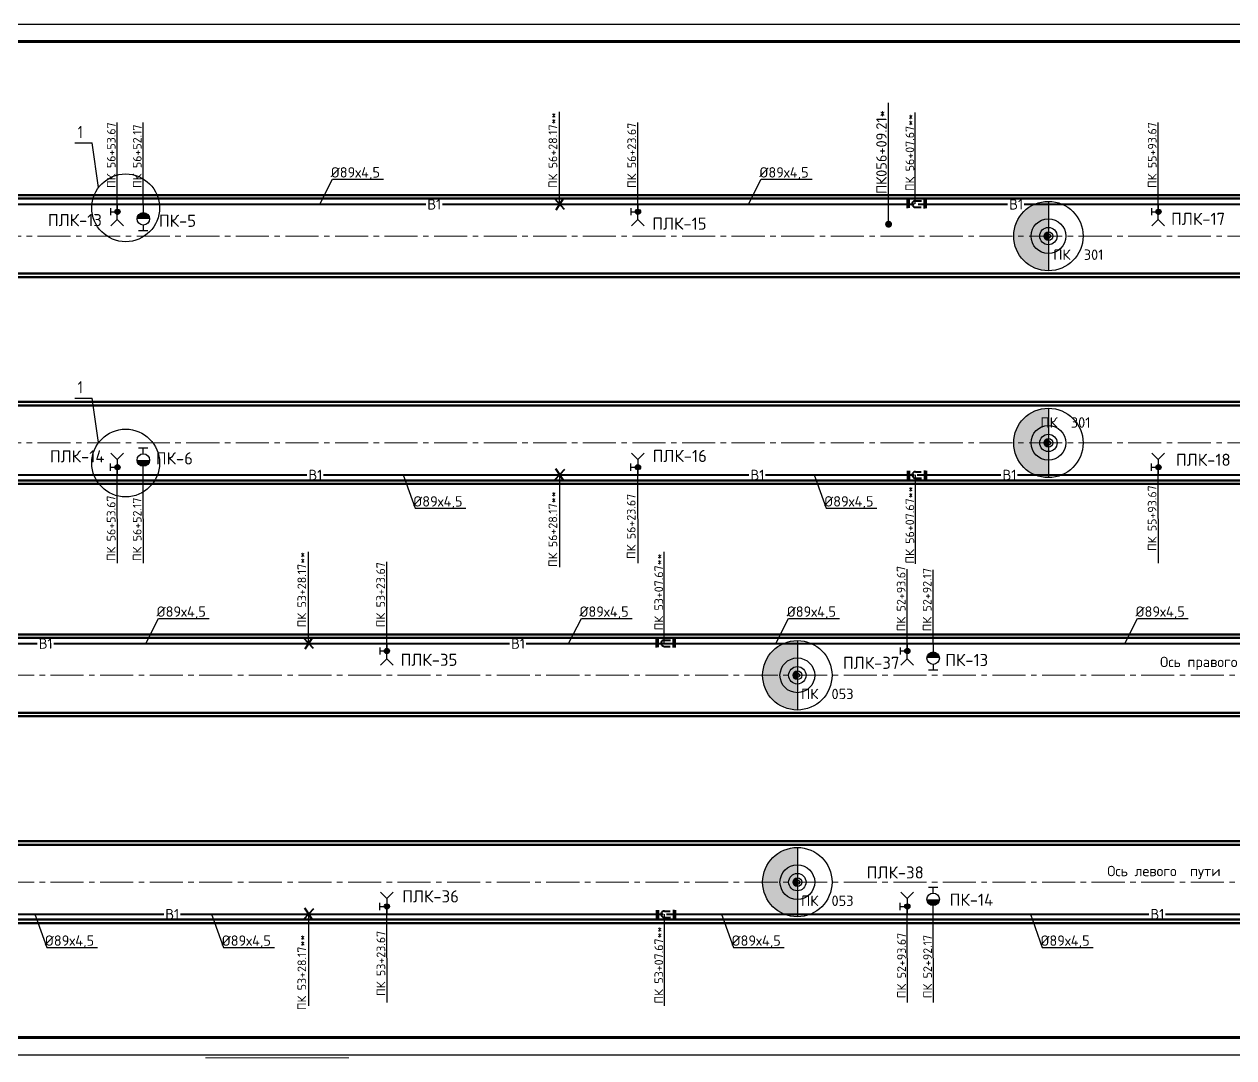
# Paper-space layout 'л2-л8' of a CAD drawing. Header units: millimetres. Extents: x 10032 to 18918, y -3051 to 627.
# Drawn here: x 17480.1 to 17828.7, y -1379.8 to -1081.9 of the extents above; entities that cross this region are included whole.
import ezdxf

# ---------------------------------------------------------------- set-up
doc = ezdxf.new("R2010")
doc.units = ezdxf.units.MM
doc.header["$LTSCALE"] = 0.5
doc.linetypes.add('CENTER2', pattern=[28.575, 19.05, -3.175, 3.175, -3.175])
for name, color, linetype in [('1_NADPIS', 7, 'Continuous'), ('3_RAZMER', 7, 'Continuous'), ('3_Текст', 7, 'Continuous'), ('FORMAT', 7, 'Continuous'), ('NADPISI', 110, 'Continuous'), ('ВК_надписи', 7, 'Continuous'), ('ВК_сети', 4, 'Continuous'), ('ГТ_ПК', 2, 'Continuous'), ('ГТ_ПК @ 0.25', 2, 'Continuous'), ('ГТ_ПК @ 0.5', 2, 'Continuous'), ('ГТ_ПК @ 1', 2, 'Continuous'), ('ГТ_ПК @ 2', 2, 'Continuous'), ('ГТ_ПК @ 4', 2, 'Continuous')]:
    doc.layers.add(name, color=color, linetype=linetype)
for name, color, linetype, lineweight in [('1_PK500', 5, 'Continuous', 35), ('_Формат', 7, 'Continuous', 35), ('А_Конструкции', 4, 'Continuous', 50), ('АР_Оси', 242, 'CENTER2', 18)]:
    doc.layers.add(name, color=color, linetype=linetype, lineweight=lineweight)
doc.styles.add('RS-3-08', font='romans.shx', dxfattribs={"width": 0.8, "height": 3})
doc.styles.add('Стандарт ММП', font='isocpeur.ttf')

# ---------------------------------------------------------------- blocks, each defined once
blk = doc.blocks.new('ПК')
at = {"layer": 'ГТ_ПК'}
blk.add_hatch(color=0, dxfattribs=at).paths.add_polyline_path([(0, -2.5, 0.414214), (2.5, 0, 0.414214), (0, 2.5)])
at = {"layer": 'ГТ_ПК', "color": 0}
blk.add_line((0, -2.5), (0, 2.5), dxfattribs=at)
blk.add_circle((0, 0), 2.5, dxfattribs=at)
blk = doc.blocks.new('*U461')
at = {"layer": 'ГТ_ПК @ 0.25', "extrusion": (9.32183e-09, 7.72587e-22, 1), "xscale": 0.2500000000000059, "yscale": 0.2500000000000053, "zscale": 0.2500000000000053, "rotation": 180}
blk.add_blockref('ПК', (17775.31, -1142.99, 0), dxfattribs=at)
at = {"layer": 'ГТ_ПК @ 0.5', "extrusion": (9.32183e-09, 7.72587e-22, 1), "xscale": 0.5000000000000185, "yscale": 0.5000000000000173, "zscale": 0.5000000000000173, "rotation": 180}
blk.add_blockref('ПК', (17775.31, -1142.99, 0), dxfattribs=at)
at = {"layer": 'ГТ_ПК @ 1', "extrusion": (9.32183e-09, 7.72587e-22, 1), "rotation": 179.9999999999641}
blk.add_blockref('ПК', (17775.31, -1142.99, 0), dxfattribs=at)
at = {"layer": 'ГТ_ПК @ 2', "extrusion": (9.32183e-09, 7.72587e-22, 1), "xscale": 2.000000000000074, "yscale": 2.000000000000069, "zscale": 2.000000000000069, "rotation": 180}
blk.add_blockref('ПК', (17775.31, -1142.99, 0), dxfattribs=at)
at = {"layer": 'ГТ_ПК @ 4', "extrusion": (9.32183e-09, 7.72587e-22, 1), "xscale": 4.000000000000095, "yscale": 4.000000000000085, "zscale": 4.000000000000085, "rotation": 180}
blk.add_blockref('ПК', (17775.31, -1142.99, 0), dxfattribs=at)
blk = doc.blocks.new('*U464')
at = {"layer": 'ГТ_ПК @ 0.25', "extrusion": (9.32183e-09, 7.72587e-22, 1), "xscale": 0.2500000000000059, "yscale": 0.2500000000000053, "zscale": 0.2500000000000053, "rotation": 180}
blk.add_blockref('ПК', (17702.96, -1269.57, 0), dxfattribs=at)
at = {"layer": 'ГТ_ПК @ 0.5', "extrusion": (9.32183e-09, 7.72587e-22, 1), "xscale": 0.5000000000000185, "yscale": 0.5000000000000173, "zscale": 0.5000000000000173, "rotation": 180}
blk.add_blockref('ПК', (17702.96, -1269.57, 0), dxfattribs=at)
at = {"layer": 'ГТ_ПК @ 1', "extrusion": (9.32183e-09, 7.72587e-22, 1), "rotation": 179.9999999999641}
blk.add_blockref('ПК', (17702.96, -1269.57, 0), dxfattribs=at)
at = {"layer": 'ГТ_ПК @ 2', "extrusion": (9.32183e-09, 7.72587e-22, 1), "xscale": 2.000000000000074, "yscale": 2.000000000000069, "zscale": 2.000000000000069, "rotation": 180}
blk.add_blockref('ПК', (17702.96, -1269.57, 0), dxfattribs=at)
at = {"layer": 'ГТ_ПК @ 4', "extrusion": (9.32183e-09, 7.72587e-22, 1), "xscale": 4.000000000000095, "yscale": 4.000000000000085, "zscale": 4.000000000000085, "rotation": 180}
blk.add_blockref('ПК', (17702.96, -1269.57, 0), dxfattribs=at)
blk = doc.blocks.new('*U478')
at = {"layer": 'ГТ_ПК @ 0.25', "extrusion": (9.32183e-09, 7.72587e-22, 1), "xscale": 0.2500000000000059, "yscale": 0.2500000000000053, "zscale": 0.2500000000000053, "rotation": 180}
blk.add_blockref('ПК', (17775.31, -1202.59, 0), dxfattribs=at)
at = {"layer": 'ГТ_ПК @ 0.5', "extrusion": (9.32183e-09, 7.72587e-22, 1), "xscale": 0.5000000000000185, "yscale": 0.5000000000000173, "zscale": 0.5000000000000173, "rotation": 180}
blk.add_blockref('ПК', (17775.31, -1202.59, 0), dxfattribs=at)
at = {"layer": 'ГТ_ПК @ 1', "extrusion": (9.32183e-09, 7.72587e-22, 1), "rotation": 179.9999999999641}
blk.add_blockref('ПК', (17775.31, -1202.59, 0), dxfattribs=at)
at = {"layer": 'ГТ_ПК @ 2', "extrusion": (9.32183e-09, 7.72587e-22, 1), "xscale": 2.000000000000074, "yscale": 2.000000000000069, "zscale": 2.000000000000069, "rotation": 180}
blk.add_blockref('ПК', (17775.31, -1202.59, 0), dxfattribs=at)
at = {"layer": 'ГТ_ПК @ 4', "extrusion": (9.32183e-09, 7.72587e-22, 1), "xscale": 4.000000000000095, "yscale": 4.000000000000085, "zscale": 4.000000000000085, "rotation": 180}
blk.add_blockref('ПК', (17775.31, -1202.59, 0), dxfattribs=at)
blk = doc.blocks.new('*U481')
at = {"layer": 'ГТ_ПК @ 0.25', "extrusion": (9.32183e-09, 7.72587e-22, 1), "xscale": 0.2500000000000059, "yscale": 0.2500000000000053, "zscale": 0.2500000000000053, "rotation": 180}
blk.add_blockref('ПК', (17702.96, -1329.17, 0), dxfattribs=at)
at = {"layer": 'ГТ_ПК @ 0.5', "extrusion": (9.32183e-09, 7.72587e-22, 1), "xscale": 0.5000000000000185, "yscale": 0.5000000000000173, "zscale": 0.5000000000000173, "rotation": 180}
blk.add_blockref('ПК', (17702.96, -1329.17, 0), dxfattribs=at)
at = {"layer": 'ГТ_ПК @ 1', "extrusion": (9.32183e-09, 7.72587e-22, 1), "rotation": 179.9999999999641}
blk.add_blockref('ПК', (17702.96, -1329.17, 0), dxfattribs=at)
at = {"layer": 'ГТ_ПК @ 2', "extrusion": (9.32183e-09, 7.72587e-22, 1), "xscale": 2.000000000000074, "yscale": 2.000000000000069, "zscale": 2.000000000000069, "rotation": 180}
blk.add_blockref('ПК', (17702.96, -1329.17, 0), dxfattribs=at)
at = {"layer": 'ГТ_ПК @ 4', "extrusion": (9.32183e-09, 7.72587e-22, 1), "xscale": 4.000000000000095, "yscale": 4.000000000000085, "zscale": 4.000000000000085, "rotation": 180}
blk.add_blockref('ПК', (17702.96, -1329.17, 0), dxfattribs=at)

psp = doc.layouts.new('л2-л8')

# ---------------------------------------------------------------- hatches: boundary and pattern name
at = {"layer": 'ВК_сети', "ltscale": 0.5}
h = psp.add_hatch(color=5, dxfattribs=at)
h.paths.add_polyline_path([(17507.7718, -1135.9777, 0.41421356), (17507.0218, -1135.2277), (17507.0218, -1135.9777)])
h.paths.add_polyline_path([(17507.7718, -1135.9777), (17507.0218, -1135.9777), (17507.0218, -1136.7277, 0.41421356)])
h.paths.add_polyline_path([(17507.0218, -1135.9777), (17507.0218, -1135.2277, 0.58408052), (17506.38, -1136.3657)])
h.paths.add_polyline_path([(17507.0218, -1136.7277), (17507.0218, -1135.9777), (17506.38, -1136.3657, 0.26256208)])
h = psp.add_hatch(color=1, dxfattribs=at)
h.paths.add_polyline_path([(17512.6602, -1138.0366), (17516.2602, -1138.0366, 0.09159777), (17516.1414, -1137.3935), (17512.779, -1137.3935, 0.09159777)])
h.paths.add_polyline_path([(17512.779, -1137.3935), (17516.1414, -1137.3935, 0.68812614)])
h = psp.add_hatch(color=1, dxfattribs=at)
h.paths.add_polyline_path([(17512.6602, -1138.0366), (17516.2602, -1138.0366, 0.09159777), (17516.1414, -1137.3935), (17512.779, -1137.3935, 0.09159777)])
h.paths.add_polyline_path([(17512.779, -1137.3935), (17516.1414, -1137.3935, 0.68812614)])
h = psp.add_hatch(color=5, dxfattribs=at)
h.paths.add_polyline_path([(17657.7718, -1135.9777, 0.41421356), (17657.0218, -1135.2277), (17657.0218, -1135.9777)])
h.paths.add_polyline_path([(17657.7718, -1135.9777), (17657.0218, -1135.9777), (17657.0218, -1136.7277, 0.41421356)])
h.paths.add_polyline_path([(17657.0218, -1135.9777), (17657.0218, -1135.2277, 0.58408052), (17656.38, -1136.3657)])
h.paths.add_polyline_path([(17657.0218, -1136.7277), (17657.0218, -1135.9777), (17656.38, -1136.3657, 0.26256208)])
h = psp.add_hatch(color=5, dxfattribs=at)
h.paths.add_polyline_path([(17807.7718, -1135.9777, 0.41421356), (17807.0218, -1135.2277), (17807.0218, -1135.9777)])
h.paths.add_polyline_path([(17807.7718, -1135.9777), (17807.0218, -1135.9777), (17807.0218, -1136.7277, 0.41421356)])
h.paths.add_polyline_path([(17807.0218, -1135.9777), (17807.0218, -1135.2277, 0.58408052), (17806.38, -1136.3657)])
h.paths.add_polyline_path([(17807.0218, -1136.7277), (17807.0218, -1135.9777), (17806.38, -1136.3657, 0.26256208)])
h = psp.add_hatch(color=5, dxfattribs=at)
h.paths.add_polyline_path([(17507.7718, -1209.6009, -0.41421356), (17507.0218, -1210.3509), (17507.0218, -1209.6009)])
h.paths.add_polyline_path([(17507.7718, -1209.6009), (17507.0218, -1209.6009), (17507.0218, -1208.8509, -0.41421356)])
h.paths.add_polyline_path([(17507.0218, -1209.6009), (17507.0218, -1210.3509, -0.58408052), (17506.38, -1209.2129)])
h.paths.add_polyline_path([(17507.0218, -1208.8509), (17507.0218, -1209.6009), (17506.38, -1209.2129, -0.26256208)])
h = psp.add_hatch(color=1, dxfattribs=at)
h.paths.add_polyline_path([(17512.6602, -1207.542), (17516.2602, -1207.542, -0.09159777), (17516.1414, -1208.1851), (17512.779, -1208.1851, -0.09159777)])
h.paths.add_polyline_path([(17512.779, -1208.1851), (17516.1414, -1208.1851, -0.68812614)])
h = psp.add_hatch(color=1, dxfattribs=at)
h.paths.add_polyline_path([(17512.6602, -1207.542), (17516.2602, -1207.542, -0.09159777), (17516.1414, -1208.1851), (17512.779, -1208.1851, -0.09159777)])
h.paths.add_polyline_path([(17512.779, -1208.1851), (17516.1414, -1208.1851, -0.68812614)])
h = psp.add_hatch(color=5, dxfattribs=at)
h.paths.add_polyline_path([(17657.7718, -1209.6009, -0.41421356), (17657.0218, -1210.3509), (17657.0218, -1209.6009)])
h.paths.add_polyline_path([(17657.7718, -1209.6009), (17657.0218, -1209.6009), (17657.0218, -1208.8509, -0.41421356)])
h.paths.add_polyline_path([(17657.0218, -1209.6009), (17657.0218, -1210.3509, -0.58408052), (17656.38, -1209.2129)])
h.paths.add_polyline_path([(17657.0218, -1208.8509), (17657.0218, -1209.6009), (17656.38, -1209.2129, -0.26256208)])
h = psp.add_hatch(color=5, dxfattribs=at)
h.paths.add_polyline_path([(17807.7718, -1209.6009, -0.41421356), (17807.0218, -1210.3509), (17807.0218, -1209.6009)])
h.paths.add_polyline_path([(17807.7718, -1209.6009), (17807.0218, -1209.6009), (17807.0218, -1208.8509, -0.41421356)])
h.paths.add_polyline_path([(17807.0218, -1209.6009), (17807.0218, -1210.3509, -0.58408052), (17806.38, -1209.2129)])
h.paths.add_polyline_path([(17807.0218, -1208.8509), (17807.0218, -1209.6009), (17806.38, -1209.2129, -0.26256208)])
h = psp.add_hatch(color=5, dxfattribs=at)
h.paths.add_polyline_path([(17585.4214, -1262.5587, 0.41421356), (17584.6714, -1261.8087), (17584.6714, -1262.5587)])
h.paths.add_polyline_path([(17585.4214, -1262.5587), (17584.6714, -1262.5587), (17584.6714, -1263.3087, 0.41421356)])
h.paths.add_polyline_path([(17584.6714, -1262.5587), (17584.6714, -1261.8087, 0.58408052), (17584.0295, -1262.9467)])
h.paths.add_polyline_path([(17584.6714, -1263.3087), (17584.6714, -1262.5587), (17584.0295, -1262.9467, 0.26256208)])
h = psp.add_hatch(color=5, dxfattribs=at)
h.paths.add_polyline_path([(17735.4214, -1262.5587, 0.41421356), (17734.6714, -1261.8087), (17734.6714, -1262.5587)])
h.paths.add_polyline_path([(17735.4214, -1262.5587), (17734.6714, -1262.5587), (17734.6714, -1263.3087, 0.41421356)])
h.paths.add_polyline_path([(17734.6714, -1262.5587), (17734.6714, -1261.8087, 0.58408052), (17734.0295, -1262.9467)])
h.paths.add_polyline_path([(17734.6714, -1263.3087), (17734.6714, -1262.5587), (17734.0295, -1262.9467, 0.26256208)])
h = psp.add_hatch(color=1, dxfattribs=at)
h.paths.add_polyline_path([(17740.3097, -1264.6177), (17743.9097, -1264.6177, 0.09159777), (17743.7909, -1263.9745), (17740.4285, -1263.9745, 0.09159777)])
h.paths.add_polyline_path([(17740.4285, -1263.9745), (17743.7909, -1263.9745, 0.68812614)])
h = psp.add_hatch(color=1, dxfattribs=at)
h.paths.add_polyline_path([(17740.3097, -1264.6177), (17743.9097, -1264.6177, 0.09159777), (17743.7909, -1263.9745), (17740.4285, -1263.9745, 0.09159777)])
h.paths.add_polyline_path([(17740.4285, -1263.9745), (17743.7909, -1263.9745, 0.68812614)])
h = psp.add_hatch(color=1, dxfattribs=at)
h.paths.add_polyline_path([(17740.3097, -1334.123), (17743.9097, -1334.123, -0.09159777), (17743.7909, -1334.7662), (17740.4285, -1334.7662, -0.09159777)])
h.paths.add_polyline_path([(17740.4285, -1334.7662), (17743.7909, -1334.7662, -0.68812614)])
h = psp.add_hatch(color=1, dxfattribs=at)
h.paths.add_polyline_path([(17740.3097, -1334.123), (17743.9097, -1334.123, -0.09159777), (17743.7909, -1334.7662), (17740.4285, -1334.7662, -0.09159777)])
h.paths.add_polyline_path([(17740.4285, -1334.7662), (17743.7909, -1334.7662, -0.68812614)])
h = psp.add_hatch(color=5, dxfattribs=at)
h.paths.add_polyline_path([(17585.4214, -1336.182, -0.41421356), (17584.6714, -1336.932), (17584.6714, -1336.182)])
h.paths.add_polyline_path([(17585.4214, -1336.182), (17584.6714, -1336.182), (17584.6714, -1335.432, -0.41421356)])
h.paths.add_polyline_path([(17584.6714, -1336.182), (17584.6714, -1336.932, -0.58408052), (17584.0295, -1335.794)])
h.paths.add_polyline_path([(17584.6714, -1335.432), (17584.6714, -1336.182), (17584.0295, -1335.794, -0.26256208)])
h = psp.add_hatch(color=5, dxfattribs=at)
h.paths.add_polyline_path([(17735.4214, -1336.182, -0.41421356), (17734.6714, -1336.932), (17734.6714, -1336.182)])
h.paths.add_polyline_path([(17735.4214, -1336.182), (17734.6714, -1336.182), (17734.6714, -1335.432, -0.41421356)])
h.paths.add_polyline_path([(17734.6714, -1336.182), (17734.6714, -1336.932, -0.58408052), (17734.0295, -1335.794)])
h.paths.add_polyline_path([(17734.6714, -1335.432), (17734.6714, -1336.182), (17734.0295, -1335.794, -0.26256208)])

# ---------------------------------------------------------------- linework, layer by layer
at = {"layer": '1_NADPIS', "color": 1, "linetype": 'Continuous'}
for p, q in [((17729.2761, -1139.0643), (17729.2058, -1104.5531)), ((17634.3882, -1133.686), (17634.3882, -1107.1486, 0)), ((17736.9602, -1133.7415, 0), (17736.9602, -1107.3554, 0)), ((17506.9602, -1133.7977, 0), (17506.9602, -1110.2883, 0)), ((17514.4602, -1133.7977, 0), (17514.4602, -1110.2883, 0)), ((17656.9602, -1133.7977, 0), (17656.9602, -1110.2883, 0)), ((17806.9602, -1133.7977, 0), (17806.9602, -1110.2883, 0)), ((17494.7751, -1116.1321, 0), (17499.7151, -1116.1321, 0)), ((17501.6014, -1128.9504, 0), (17499.7151, -1116.1321, 0)), ((17507.0597, -1237.2885, 0), (17506.9594, -1211.5796, 0)), ((17514.5597, -1237.2885, 0), (17514.4594, -1211.5796, 0)), ((17634.3882, -1211.8926), (17634.3882, -1238.4301, 0)), ((17657.0597, -1237.2885, 0), (17656.9594, -1211.5796, 0)), ((17736.9602, -1211.8371, 0), (17736.9602, -1237.4083, 0)), ((17807.0597, -1237.2885, 0), (17806.9594, -1211.5796, 0)), ((17562.0378, -1260.2671), (17562.0378, -1233.9622, 0)), ((17664.6097, -1260.3226, 0), (17664.6097, -1233.9364, 0)), ((17584.6097, -1260.3788, 0), (17584.6097, -1236.8694, 0)), ((17734.6097, -1260.3788, 0), (17734.6097, -1238.9936, 0)), ((17742.1097, -1260.3788, 0), (17742.1097, -1239.1522, 0)), ((17562.0378, -1338.4737), (17562.0378, -1364.7786, 0)), ((17584.7092, -1363.8696, 0), (17584.6089, -1338.1607, 0)), ((17664.6097, -1338.4181, 0), (17664.6097, -1364.8043, 0)), ((17734.7092, -1363.8696, 0), (17734.6089, -1338.1607, 0)), ((17742.2092, -1363.8696, 0), (17742.1089, -1338.1607, 0))]:
    psp.add_line(p, q, dxfattribs=at)
at = {"layer": '3_RAZMER', "lineweight": 18}
psp.add_line((17532.4364, -1379.792, 0), (17573.7256, -1379.792, 0), dxfattribs=at)
at = {"layer": '_Формат', "color": 7, "lineweight": 60}
psp.add_line((16520.968, -1373.9281), (18373.048, -1373.9281), dxfattribs=at)
at = {"layer": '_Формат', "color": 7, "lineweight": 25}
psp.add_line((16500.968, -1378.9281), (18125.4811, -1378.9281), dxfattribs=at)
at = {"layer": 'FORMAT', "color": 7}
for p, q in [((17378.2322, -1081.9281), (18378.048, -1081.9281)), ((17378.2322, -1378.9281), (18378.048, -1378.9281))]:
    psp.add_line(p, q, dxfattribs=at)
at = {"layer": 'FORMAT', "lineweight": 60}
psp.add_line((17373.2322, -1086.9281), (18373.048, -1086.9281), dxfattribs=at)
at = {"layer": 'NADPISI', "color": 2, "lineweight": 9, "const_width": 1, "elevation": 0}
psp.add_lwpolyline([(17728.7602, -1139.564, 1), (17729.7602, -1139.564, 1)], format="xyb", close=True, dxfattribs=at)
at = {"layer": 'А_Конструкции'}
for p, q in [((16644.6602, -1131.1893), (18104.3859, -1131.1893)), ((16644.6602, -1132.1893), (18104.3859, -1132.1893)), ((16644.6602, -1153.7893), (18104.3859, -1153.7893)), ((16644.6602, -1154.7893), (18104.3859, -1154.7893)), ((16644.6602, -1190.7893), (18104.3859, -1190.7893)), ((16644.6602, -1191.7893), (18104.3859, -1191.7893)), ((16644.6602, -1213.3893), (18104.3859, -1213.3893)), ((16644.6602, -1214.3893), (18104.3859, -1214.3893)), ((16532.0354, -1257.7703), (17913.7462, -1257.7703)), ((16532.0354, -1258.7703), (17913.7462, -1258.7703)), ((16532.0354, -1280.3704), (17913.7462, -1280.3703)), ((16532.0354, -1281.3704), (17913.7462, -1281.3703)), ((16532.0354, -1317.3703), (17913.7462, -1317.3703)), ((16532.0354, -1318.3703), (17913.7462, -1318.3703)), ((16532.0354, -1339.9704), (17913.7462, -1339.9703)), ((16532.0354, -1340.9704), (17913.7462, -1340.9703))]:
    psp.add_line(p, q, dxfattribs=at)
at = {"layer": 'АР_Оси', "color": 7}
for p, q in [((16526.7353, -1142.9893), (18102.8294, -1142.9893)), ((16526.7353, -1202.5893), (18102.8294, -1202.5893)), ((16530.4789, -1269.5704), (17912.1897, -1269.5704)), ((16530.4789, -1329.1704), (17912.1897, -1329.1704))]:
    psp.add_line(p, q, dxfattribs=at)
at = {"layer": 'ВК_надписи'}
for p, q in [((17565.3845, -1133.7977, 0), (17569.0443, -1126.6, 0)), ((17569.0443, -1126.6, 0), (17583.6837, -1126.6, 0)), ((17688.9153, -1133.7977, 0), (17692.5751, -1126.6, 0)), ((17692.5751, -1126.6, 0), (17707.2146, -1126.6, 0)), ((17589.3657, -1211.7809, 0), (17592.8179, -1221.412, 0)), ((17707.8025, -1211.7809, 0), (17711.2548, -1221.412, 0)), ((17592.8179, -1221.412, 0), (17607.4574, -1221.412, 0)), ((17711.2548, -1221.412, 0), (17725.8942, -1221.412, 0)), ((17515.1981, -1260.3788, 0), (17518.8578, -1253.1811, 0)), ((17518.8578, -1253.1811, 0), (17533.4973, -1253.1811, 0)), ((17637.0528, -1260.3788, 0), (17640.7126, -1253.1811, 0)), ((17640.7126, -1253.1811, 0), (17655.352, -1253.1811, 0)), ((17696.7993, -1260.3788, 0), (17700.4591, -1253.1811, 0)), ((17700.4591, -1253.1811, 0), (17715.0985, -1253.1811, 0)), ((17797.3232, -1260.3788, 0), (17800.9829, -1253.1811, 0)), ((17800.9829, -1253.1811, 0), (17815.6224, -1253.1811, 0)), ((17483.1961, -1338.362, 0), (17486.6484, -1347.9931, 0)), ((17534.1629, -1338.362, 0), (17537.6151, -1347.9931, 0)), ((17681.1003, -1338.362, 0), (17684.5526, -1347.9931, 0)), ((17770.1138, -1338.362, 0), (17773.566, -1347.9931, 0)), ((17486.6484, -1347.9931, 0), (17501.2878, -1347.9931, 0)), ((17537.6151, -1347.9931, 0), (17552.2546, -1347.9931, 0)), ((17684.5526, -1347.9931, 0), (17699.192, -1347.9931, 0)), ((17773.566, -1347.9931, 0), (17788.2055, -1347.9931, 0))]:
    psp.add_line(p, q, dxfattribs=at)
at = {"layer": 'ВК_надписи', "color": 1, "lineweight": 30, "ltscale": 0.5}
for p in [(17494.7751, -1189.6765, 0), (17501.6014, -1202.4948, 0)]:
    psp.add_line(p, (17499.7151, -1189.6765, 0), dxfattribs=at)
for centre in [(17509.3823, -1134.8492, 0), (17509.3823, -1208.3936, 0)]:
    psp.add_circle(centre, 9.7641, dxfattribs=at)
at = {"layer": 'ВК_сети', "color": 5, "lineweight": 40, "ltscale": 0.5}
for p, q in [((17635.8383, -1135.2935, 0), (17633.0821, -1132.3019, 0)), ((17635.5938, -1132.1091, 0), (17633.3266, -1135.4864, 0)), ((17734.6966, -1134.9552, 0), (17734.727, -1132.4727, 0)), ((17735.1929, -1134.8952, 0), (17735.2234, -1132.4127, 0)), ((17737.0381, -1132.8449, 0), (17738.7089, -1132.8654, 0)), ((17739.5961, -1135.0153, 0), (17739.6266, -1132.5328, 0)), ((17740.0925, -1134.9552, 0), (17740.123, -1132.4727, 0)), ((17737.0161, -1134.6398, 0), (17738.6869, -1134.6603, 0)), ((17635.8383, -1210.2851, 0), (17633.0821, -1213.2767, 0)), ((17635.5938, -1213.4695, 0), (17633.3266, -1210.0923, 0)), ((17734.6966, -1210.6234, 0), (17734.727, -1213.1059, 0)), ((17735.1929, -1210.6835, 0), (17735.2234, -1213.166, 0)), ((17737.0161, -1210.9388, 0), (17738.6869, -1210.9184, 0)), ((17737.0381, -1212.7337, 0), (17738.7089, -1212.7132, 0)), ((17739.5961, -1210.5634, 0), (17739.6266, -1213.0459, 0)), ((17740.0925, -1210.6234, 0), (17740.123, -1213.1059, 0)), ((17563.4878, -1261.8746, 0), (17560.7317, -1258.883, 0)), ((17563.2433, -1258.6902, 0), (17560.9761, -1262.0674, 0)), ((17662.3461, -1261.5363, 0), (17662.3765, -1259.0538, 0)), ((17662.8425, -1261.4762, 0), (17662.8729, -1258.9937, 0)), ((17664.6656, -1261.2208, 0), (17666.3364, -1261.2413, 0)), ((17664.6876, -1259.4259, 0), (17666.3584, -1259.4464, 0)), ((17667.2457, -1261.5963, 0), (17667.2761, -1259.1138, 0)), ((17667.742, -1261.5363, 0), (17667.7725, -1259.0537, 0)), ((17563.4878, -1336.8662, 0), (17560.7317, -1339.8578, 0)), ((17563.2433, -1340.0506, 0), (17560.9761, -1336.6733, 0)), ((17662.3461, -1337.2044, 0), (17662.3765, -1339.687, 0)), ((17662.8425, -1337.2645, 0), (17662.8729, -1339.747, 0)), ((17664.6656, -1337.5199, 0), (17666.3364, -1337.4994, 0)), ((17667.2457, -1337.1444, 0), (17667.2761, -1339.6269, 0)), ((17667.742, -1337.2044, 0), (17667.7725, -1339.687, 0)), ((17664.6876, -1339.3148, 0), (17666.3584, -1339.2943, 0))]:
    psp.add_line(p, q, dxfattribs=at)
at = {"layer": 'ВК_сети', "color": 5, "ltscale": 0.5}
for p, q in [((17504.9922, -1134.946, 0), (17504.9922, -1137.0079)), ((17504.9922, -1135.977, 0), (17507.0218, -1135.977, 0)), ((17506.9602, -1138.2365, 0), (17506.9602, -1133.7977)), ((17654.9922, -1134.946, 0), (17654.9922, -1137.0079)), ((17654.9922, -1135.977, 0), (17657.0218, -1135.977, 0)), ((17656.9602, -1138.2365, 0), (17656.9602, -1133.7977)), ((17804.9922, -1134.946, 0), (17804.9922, -1137.0079)), ((17804.9922, -1135.977, 0), (17807.0218, -1135.977, 0)), ((17806.9602, -1138.2365, 0), (17806.9602, -1133.7977)), ((17506.9602, -1138.2365), (17505.136, -1140.0607)), ((17506.9602, -1138.2365), (17508.7844, -1140.0607)), ((17656.9602, -1138.2365), (17655.136, -1140.0607)), ((17656.9602, -1138.2365), (17658.7844, -1140.0607)), ((17806.9602, -1138.2365), (17805.136, -1140.0607)), ((17806.9602, -1138.2365), (17808.7844, -1140.0607)), ((17506.9602, -1207.3421), (17505.136, -1205.5179)), ((17506.9602, -1207.3421), (17508.7844, -1205.5179)), ((17656.9602, -1207.3421), (17655.136, -1205.5179)), ((17656.9602, -1207.3421), (17658.7844, -1205.5179)), ((17806.9602, -1207.3421), (17805.136, -1205.5179)), ((17806.9602, -1207.3421), (17808.7844, -1205.5179)), ((17504.9922, -1210.6326, 0), (17504.9922, -1208.5707)), ((17504.9922, -1209.6017, 0), (17507.0218, -1209.6017, 0)), ((17506.9602, -1207.3421, 0), (17506.9602, -1211.7809)), ((17654.9922, -1210.6326, 0), (17654.9922, -1208.5707)), ((17654.9922, -1209.6017, 0), (17657.0218, -1209.6017, 0)), ((17656.9602, -1207.3421, 0), (17656.9602, -1211.7809)), ((17804.9922, -1210.6326, 0), (17804.9922, -1208.5707)), ((17804.9922, -1209.6017, 0), (17807.0218, -1209.6017, 0)), ((17806.9602, -1207.3421, 0), (17806.9602, -1211.7809)), ((17582.6418, -1261.5271, 0), (17582.6418, -1263.5889, 0)), ((17584.6097, -1264.8175, 0), (17584.6097, -1260.3788, 0)), ((17732.6418, -1261.5271, 0), (17732.6418, -1263.5889, 0)), ((17734.6097, -1264.8175, 0), (17734.6097, -1260.3788, 0)), ((17582.6418, -1262.558, 0), (17584.6714, -1262.558, 0)), ((17584.6097, -1264.8175, 0), (17582.7855, -1266.6417, 0)), ((17584.6097, -1264.8175, 0), (17586.4339, -1266.6417, 0)), ((17732.6418, -1262.558, 0), (17734.6714, -1262.558, 0)), ((17734.6097, -1264.8175, 0), (17732.7855, -1266.6417, 0)), ((17734.6097, -1264.8175, 0), (17736.4339, -1266.6417, 0)), ((17582.6418, -1337.2136, 0), (17582.6418, -1335.1518, 0)), ((17584.6097, -1333.9232, 0), (17582.7855, -1332.099, 0)), ((17584.6097, -1333.9232, 0), (17586.4339, -1332.099, 0)), ((17584.6097, -1333.9232, 0), (17584.6097, -1338.3619, 0)), ((17732.6418, -1337.2136, 0), (17732.6418, -1335.1518, 0)), ((17734.6097, -1333.9232, 0), (17732.7855, -1332.099, 0)), ((17734.6097, -1333.9232, 0), (17736.4339, -1332.099, 0)), ((17734.6097, -1333.9232, 0), (17734.6097, -1338.3619, 0)), ((17582.6418, -1336.1827, 0), (17584.6714, -1336.1827, 0)), ((17732.6418, -1336.1827, 0), (17734.6714, -1336.1827, 0))]:
    psp.add_line(p, q, dxfattribs=at)
at = {"layer": 'ВК_сети', "color": 1, "lineweight": 30, "ltscale": 0.5, "extrusion": (-3.27269e-07, 1.1423e-06, 1)}
for p, q in [((17506.9602, -1133.7977), (17506.9602, -1136.7526, 0)), ((17656.9602, -1133.7977), (17656.9602, -1136.7526, 0)), ((17806.9602, -1133.7977), (17806.9602, -1136.7526, 0)), ((17584.6097, -1260.3788, 0), (17584.6097, -1263.3337, 0)), ((17734.6097, -1260.3788, 0), (17734.6097, -1263.3337, 0))]:
    psp.add_line(p, q, dxfattribs=at)
at = {"layer": 'ВК_сети', "color": 1, "lineweight": 30, "ltscale": 0.5}
for p, q in [((17514.4573, -1136.3572, -0.0001), (17514.4602, -1136.7592, -0.0001)), ((17514.4573, -1136.3572, -0.0001), (17514.4602, -1136.7592, -0.0001)), ((17514.4602, -1136.7592, -0.0001), (17513.9429, -1136.763, -0.0001)), ((17514.4602, -1136.7592, -0.0001), (17513.9429, -1136.763, -0.0001)), ((17514.4602, -1136.7592, -0.0001), (17514.9776, -1136.7554, -0.0001)), ((17514.4602, -1136.7592, -0.0001), (17514.9776, -1136.7554, -0.0001)), ((17514.4602, -1208.8194, -0.0001), (17513.9429, -1208.8156, -0.0001)), ((17514.4602, -1208.8194, -0.0001), (17513.9429, -1208.8156, -0.0001)), ((17514.4573, -1209.2214, -0.0001), (17514.4602, -1208.8194, -0.0001)), ((17514.4573, -1209.2214, -0.0001), (17514.4602, -1208.8194, -0.0001)), ((17514.4602, -1208.8194, -0.0001), (17514.9776, -1208.8233, -0.0001)), ((17514.4602, -1208.8194, -0.0001), (17514.9776, -1208.8233, -0.0001)), ((17742.1097, -1263.3402, -0.0001), (17741.5924, -1263.344, -0.0001)), ((17742.1097, -1263.3402, -0.0001), (17741.5924, -1263.344, -0.0001)), ((17742.1068, -1262.9382, -0.0001), (17742.1097, -1263.3402, -0.0001)), ((17742.1068, -1262.9382, -0.0001), (17742.1097, -1263.3402, -0.0001)), ((17742.1097, -1263.3402, -0.0001), (17742.6271, -1263.3364, -0.0001)), ((17742.1097, -1263.3402, -0.0001), (17742.6271, -1263.3364, -0.0001)), ((17742.1097, -1335.4005, -0.0001), (17741.5924, -1335.3967, -0.0001)), ((17742.1097, -1335.4005, -0.0001), (17741.5924, -1335.3967, -0.0001)), ((17742.1068, -1335.8025, -0.0001), (17742.1097, -1335.4005, -0.0001)), ((17742.1068, -1335.8025, -0.0001), (17742.1097, -1335.4005, -0.0001)), ((17742.1097, -1335.4005, -0.0001), (17742.6271, -1335.4043, -0.0001)), ((17742.1097, -1335.4005, -0.0001), (17742.6271, -1335.4043, -0.0001))]:
    psp.add_line(p, q, dxfattribs=at)
at = {"layer": 'ВК_сети', "color": 1, "ltscale": 0.5}
for p, q in [((17514.4602, -1133.7977, 0), (17514.4602, -1136.2366, 0)), ((17514.4602, -1133.7977, 0), (17514.4602, -1136.2366, 0)), ((17514.4602, -1139.8366, 0), (17514.4602, -1141.4896, 0)), ((17514.4602, -1139.8366, 0), (17514.4602, -1141.4896, 0)), ((17515.8021, -1141.4896, 0), (17513.1183, -1141.4896, 0)), ((17515.8021, -1141.4896, 0), (17513.1183, -1141.4896, 0)), ((17515.8021, -1204.089, 0), (17513.1183, -1204.089, 0)), ((17515.8021, -1204.089, 0), (17513.1183, -1204.089, 0)), ((17514.4602, -1205.742, 0), (17514.4602, -1204.089, 0)), ((17514.4602, -1205.742, 0), (17514.4602, -1204.089, 0)), ((17514.4602, -1211.7809, 0), (17514.4602, -1209.342, 0)), ((17514.4602, -1211.7809, 0), (17514.4602, -1209.342, 0)), ((17742.1097, -1260.3788, 0), (17742.1097, -1262.8177, 0)), ((17742.1097, -1260.3788, 0), (17742.1097, -1262.8177, 0)), ((17743.4516, -1268.0706, 0), (17740.7678, -1268.0706, 0)), ((17743.4516, -1268.0706, 0), (17740.7678, -1268.0706, 0)), ((17742.1097, -1266.4177, 0), (17742.1097, -1268.0706, 0)), ((17742.1097, -1266.4177, 0), (17742.1097, -1268.0706, 0)), ((17743.4516, -1330.6701, 0), (17740.7678, -1330.6701, 0)), ((17743.4516, -1330.6701, 0), (17740.7678, -1330.6701, 0)), ((17742.1097, -1332.323, 0), (17742.1097, -1330.6701, 0)), ((17742.1097, -1332.323, 0), (17742.1097, -1330.6701, 0)), ((17742.1097, -1338.3619, 0), (17742.1097, -1335.923, 0)), ((17742.1097, -1338.3619, 0), (17742.1097, -1335.923, 0))]:
    psp.add_line(p, q, dxfattribs=at)
at = {"layer": 'ВК_сети', "color": 1, "lineweight": 30, "ltscale": 0.5, "extrusion": (-3.27269e-07, -1.1423e-06, 1)}
for p, q in [((17506.9602, -1211.7809), (17506.9602, -1208.826, 0)), ((17656.9602, -1211.7809), (17656.9602, -1208.826, 0)), ((17806.9602, -1211.7809), (17806.9602, -1208.826, 0)), ((17584.6097, -1338.3619, 0), (17584.6097, -1335.407, 0)), ((17734.6097, -1338.3619, 0), (17734.6097, -1335.407, 0))]:
    psp.add_line(p, q, dxfattribs=at)
at = {"layer": 'ВК_сети', "color": 2, "lineweight": 40, "ltscale": 0.5, "elevation": 0}
for points in [[(17450.8835, -1133.7977), (17595.8719, -1133.7977)], [(17600.6721, -1133.7977), (17736.6114, -1133.7977)], [(17737.7421, -1133.7977), (17763.5638, -1133.7977)], [(17768.3641, -1133.7977), (17857.0109, -1133.7977)], [(17400.2123, -1211.7809), (17561.6125, -1211.7809)], [(17566.4127, -1211.7809), (17689.0052, -1211.7809)], [(17693.8054, -1211.7809), (17736.6127, -1211.7809)], [(17737.4989, -1211.7809), (17761.6414, -1211.7809)], [(17766.4416, -1211.7809), (17878.9676, -1211.7809)], [(17369.8498, -1260.3788), (17483.885, -1260.3788)], [(17488.6853, -1260.3788), (17532.0396, -1260.3788)], [(17532.0396, -1260.3788), (17620.0168, -1260.3788)], [(17624.817, -1260.3788), (17835.6665, -1260.3788)], [(17365.8135, -1338.362), (17520.3622, -1338.362)], [(17525.1624, -1338.362), (17532.0396, -1338.362)], [(17532.0396, -1338.362), (17664.2457, -1338.362)], [(17665.295, -1338.362), (17804.2744, -1338.362)], [(17809.0746, -1338.362), (17913.7462, -1338.362)]]:
    psp.add_lwpolyline(points, dxfattribs=at)
at = {"layer": 'ВК_сети', "color": 5, "ltscale": 0.5}
for centre in [(17507.0218, -1135.9777, 0), (17657.0218, -1135.9777, 0), (17807.0218, -1135.9777, 0), (17507.0218, -1209.6009, 0), (17657.0218, -1209.6009, 0), (17807.0218, -1209.6009, 0), (17584.6714, -1262.5587, 0), (17734.6714, -1262.5587, 0), (17584.6714, -1336.182, 0), (17734.6714, -1336.182, 0)]:
    psp.add_circle(centre, 0.75, dxfattribs=at)
at = {"layer": 'ВК_сети', "color": 1, "ltscale": 0.5}
for centre in [(17514.4602, -1138.0366, 0), (17514.4602, -1138.0366, 0), (17514.4602, -1207.542, 0), (17514.4602, -1207.542, 0), (17742.1097, -1264.6177, 0), (17742.1097, -1264.6177, 0), (17742.1097, -1334.123, 0), (17742.1097, -1334.123, 0)]:
    psp.add_circle(centre, 1.8, dxfattribs=at)
at = {"layer": 'ВК_сети', "color": 5, "lineweight": 40, "ltscale": 0.5}
for centre, start, end in [((17736.9602, -1133.7415, 0), 85.038167, 273.557419), ((17736.9602, -1211.8371, 0), 86.442581, 274.961833), ((17664.6097, -1260.3226, 0), 85.038167, 273.557419), ((17664.6097, -1338.4181, 0), 86.442581, 274.961833)]:
    psp.add_arc(centre, 0.9, start, end, dxfattribs=at)

# ---------------------------------------------------------------- block references
at = {"layer": 'ГТ_ПК', "color": 6, "linetype": 'Continuous', "lineweight": 120}
for name in ['*U461', '*U478', '*U464', '*U481']:
    psp.add_blockref(name, (0, 0), dxfattribs=at)

# ---------------------------------------------------------------- texts
at = {"layer": '1_NADPIS', "color": 1, "linetype": 'Continuous', "style": 'Стандарт ММП'}
for s, height, rotation, p in [('ПК 56+28.17**', 2.5, 90, (17633.7577, -1129.1805, 0)), ('ПК056+09.21*', 3, 90.010717, (17728.6988, -1130.875, 0)), (' ПК 56+07.67**', 2.5, 90, (17736.6376, -1131.637, 0)), ('ПК 56+53.67', 2.5, 90, (17506.4824, -1129.1344, 0)), ('ПК 56+52.17', 2.5, 90, (17513.9824, -1129.1344, 0)), ('ПК 56+23.67', 2.5, 90, (17656.4824, -1129.1344, 0)), ('ПК 55+93.67', 2.5, 90, (17806.4824, -1129.1344, 0)), ('ПК-5', 3.5, 360, (17518.9619, -1140.3258)), ('ПК-6', 3.5, 360, (17518.0782, -1208.7919)), (' ПК 56+07.67**', 2.5, 90, (17736.6376, -1238.9602, 0)), ('ПК 55+93.67', 2.5, 90, (17806.4684, -1233.7656, 0)), ('ПК 56+53.67', 2.5, 90, (17506.4605, -1236.6708, 0)), ('ПК 56+52.17', 2.5, 90, (17513.9605, -1236.6708, 0)), ('ПК 56+28.17**', 2.5, 90, (17633.7577, -1238.3678, 0)), ('ПК 56+23.67', 2.5, 90, (17656.3314, -1236.0705, 0)), ('ПК 53+28.17**', 2.5, 90, (17561.4072, -1255.7615, 0)), ('ПК 53+23.67', 2.5, 90, (17584.1319, -1255.7154, 0)), (' ПК 53+07.67**', 2.5, 90, (17664.2871, -1258.218, 0)), ('ПК 52+93.67', 2.5, 90, (17734.1319, -1256.8749, 0)), ('ПК 52+92.17', 2.5, 90, (17741.6319, -1256.8749, 0)), ('ПК-13', 3.5, 360, (17745.5742, -1266.9037)), ('ПК-14', 3.5, 360, (17746.8612, -1336.0005)), ('ПК 53+28.17**', 2.5, 90, (17561.4072, -1366.0681, 0)), ('ПК 53+23.67', 2.5, 90, (17584.1966, -1361.9617, 0)), (' ПК 53+07.67**', 2.5, 90, (17664.2871, -1365.7395, 0)), ('ПК 52+93.67', 2.5, 90, (17734.2436, -1362.6105, 0)), ('ПК 52+92.17', 2.5, 90, (17741.7436, -1362.6105, 0))]:
    psp.add_text(s, height=height, rotation=rotation, dxfattribs=at).set_placement(p)
at = {"layer": '1_NADPIS', "color": 1, "linetype": 'Continuous', "style": 'RS-3-08', "width": 0.8}
psp.add_text('1', height=3.5, dxfattribs=at).set_placement((17495.5846, -1114.7428, 0))
at = {"layer": '1_NADPIS', "linetype": 'Continuous', "style": 'Стандарт ММП'}
for s, p in [('ПЛК-17', (17810.6741, -1139.7743, 0)), ('ПЛК-13', (17486.9697, -1140.1384, 0)), ('ПЛК-15', (17661.1417, -1141.1483, 0)), ('ПЛК-14', (17487.5367, -1208.222, 0)), ('ПЛК-16', (17661.2452, -1208.094, 0)), ('ПЛК-18', (17812.0739, -1209.2082, 0)), ('ПЛК-35', (17588.6104, -1266.8457, 0)), ('ПЛК-37', (17716.1049, -1267.7217, 0)), ('ПЛК-38', (17722.94, -1328.1296, 0)), ('ПЛК-36', (17589.0785, -1335.0203, 0))]:
    psp.add_text(s, height=3.5, rotation=360, dxfattribs=at).set_placement(p)
at = {"layer": '1_PK500', "style": 'Стандарт ММП'}
for p in [(17596.3373, -1135.3607), (17764.0292, -1135.3607), (17562.0779, -1213.3439), (17689.4706, -1213.3439), (17762.1068, -1213.3439), (17484.3504, -1261.9418), (17620.4822, -1261.9418), (17520.8276, -1339.925), (17804.7398, -1339.925)]:
    psp.add_text('В1', height=3, rotation=0.560426, dxfattribs=at).set_placement(p)
at = {"layer": '3_Текст', "color": 255, "style": 'Стандарт ММП'}
for s, p in [('Ось правого пути', (17807.5103, -1267.2058)), ('Ось левого  пути', (17792.276, -1327.4659, -0.0004))]:
    psp.add_text(s, height=3, dxfattribs=at).set_placement(p)
at = {"layer": 'ВК_надписи', "lineweight": 30, "ltscale": 0.5, "style": 'Стандарт ММП'}
for p in [(17568.4834, -1126.1288, 0), (17692.0142, -1126.1288, 0), (17592.2571, -1220.9408, 0), (17710.6939, -1220.9408, 0), (17518.2969, -1252.7099, 0), (17640.1517, -1252.7099, 0), (17699.8982, -1252.7099, 0), (17800.422, -1252.7099, 0), (17486.0875, -1347.5219, 0), (17537.0542, -1347.5219, 0), (17683.9917, -1347.5219, 0), (17773.0051, -1347.5219, 0)]:
    psp.add_text('%%C89х4,5', height=3, dxfattribs=at).set_placement(p)
at = {"layer": 'ВК_надписи', "color": 1, "lineweight": 30, "ltscale": 0.5, "style": 'RS-3-08', "width": 0.8}
psp.add_text('1', height=3.5, dxfattribs=at).set_placement((17495.5846, -1188.2872, 0))
at = {"layer": 'ВК_надписи', "char_height": 3, "attachment_point": 8, "style": 'Стандарт ММП'}
for s, insert in [('ПК  301', (17783.943, -1149.8635)), ('ПК  301', (17780.2185, -1198.2141)), ('ПК  053', (17711.5925, -1276.4445)), ('ПК  053', (17711.5925, -1336.0445))]:
    psp.add_mtext(s, dxfattribs=dict(at, insert=insert))

doc.saveas('drawing.dxf')
